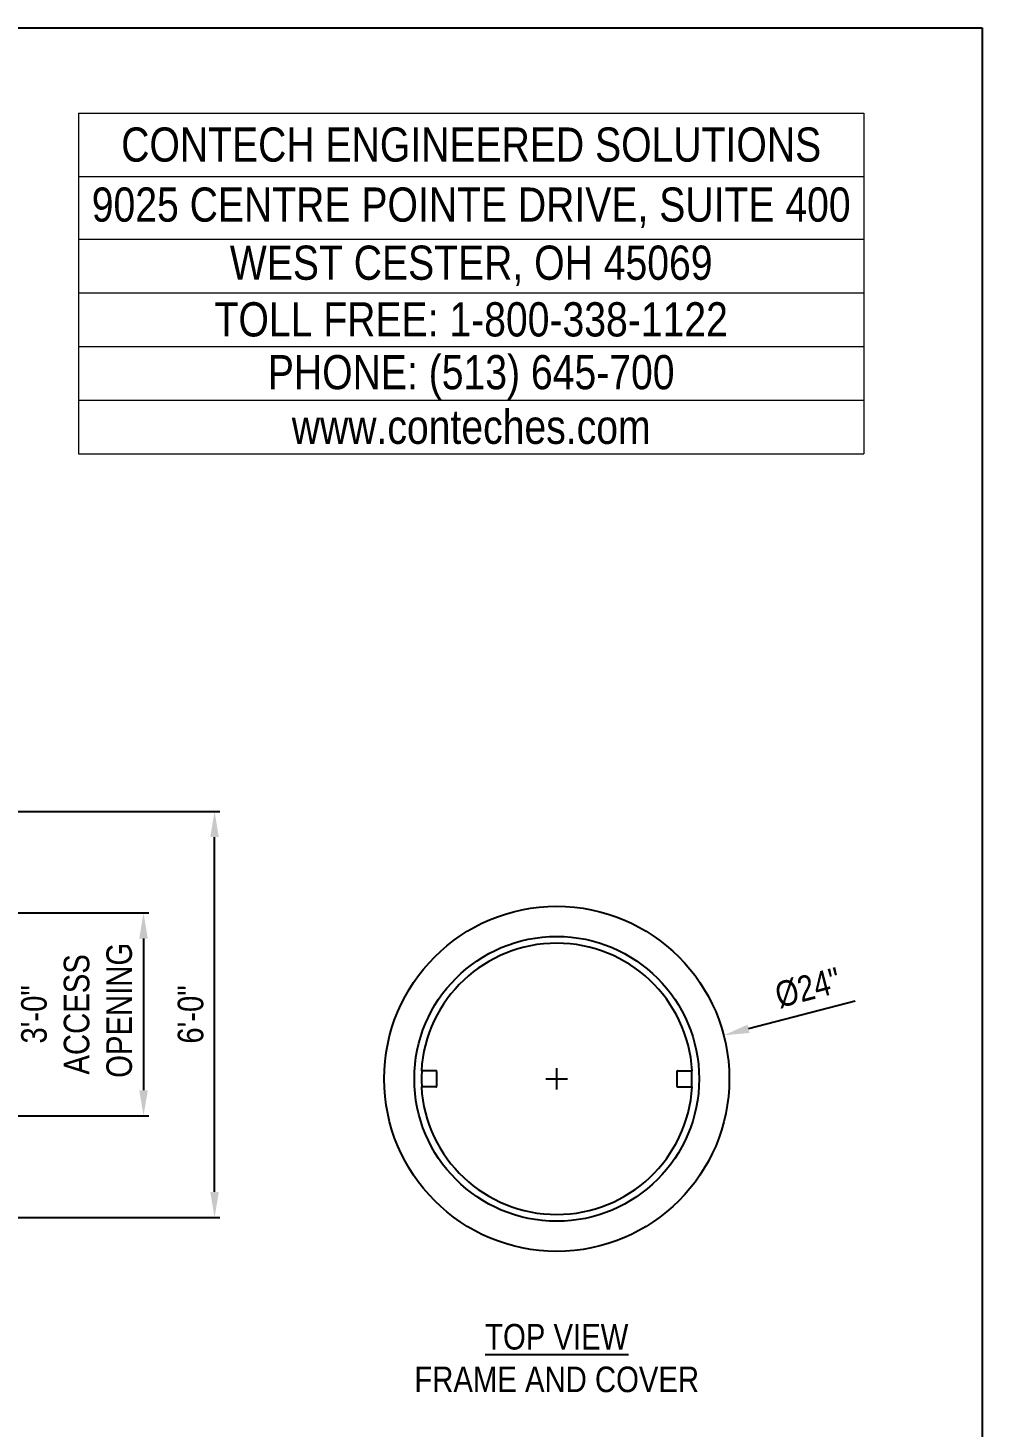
# Model space of a CAD drawing. Extents: x -7 to 216, y -5 to 280.
# Drawn here: x 127.2 to 216, y 149.7 to 280 of the extents above; entities that cross this region are included whole.
import ezdxf

# ---------------------------------------------------------------- set-up
doc = ezdxf.new("R2010")
doc.units = 0
doc.header["$LTSCALE"] = 10
doc.header["$MEASUREMENT"] = 0
doc.header["$PDMODE"] = 35
doc.layers.get('0').update_dxf_attribs({"linetype": 'CONTINUOUS'})
doc.layers.get('Defpoints').update_dxf_attribs({"linetype": 'CONTINUOUS'})
for name, color, linetype in [('2628-LOGO$0$CADdetails-2-FINELIGHT', 2, 'CONTINUOUS'), ('2628-LOGO$0$CADdetails-FRAME', 7, 'CONTINUOUS'), ('CADdetails-2-FINELIGHT', 2, 'CONTINUOUS'), ('CADdetails-7-VERYFINE', 7, 'CONTINUOUS'), ('CADdetails-9-EXTRAFINE', 9, 'CONTINUOUS')]:
    doc.layers.add(name, color=color, linetype=linetype)
doc.styles.add('2628-LOGO$0$CADdetails-NOTES', font='ARIALN.TTF', dxfattribs={"height": 2.38})
doc.styles.add('CADdetails-DIMENSIONS', font='ARIALN.TTF', dxfattribs={"height": 2.38})
doc.styles.add('CADdetails-NOTES', font='ARIALN.TTF', dxfattribs={"height": 2.38})
doc.dimstyles.new('CADdetails-LEADER', dxfattribs={"dimtxt": 2.38, "dimasz": 2.38, "dimexe": 0.5, "dimexo": 1.5, "dimgap": 1, "dimtad": 1, "dimzin": 0, "dimdsep": 46, "dimtxsty": 'CADdetails-DIMENSIONS', "dimcen": 1, "dimclrd": 256, "dimclre": 256, "dimclrt": 256, "dimadec": 0, "dimazin": 0, "dimtfac": 1, "dimtofl": 0, "dimtmove": 0, "dimatfit": 3, "dimfxl": 1, "dimtolj": 1, "dimtzin": 0, "dimarcsym": 0})

# ---------------------------------------------------------------- blocks, each defined once
blk = doc.blocks.new('*T46')
at = {"layer": 'Defpoints', "color": 8, "linetype": 'ByBlock', "lineweight": 0, "transparency": 16777216}
for p, q in [((0, 0), (73.1, 0)), ((0, 0), (0, -31.71)), ((73.1, 0), (73.1, -31.71)), ((0, -5.89), (73.1, -5.89)), ((0, -11.71), (73.1, -11.71)), ((0, -16.71), (73.1, -16.71)), ((0, -21.71), (73.1, -21.71)), ((0, -26.71), (73.1, -26.71)), ((0, -31.71), (73.1, -31.71))]:
    blk.add_line(p, q, dxfattribs=at)
at = {"layer": '2628-LOGO$0$CADdetails-2-FINELIGHT', "transparency": 16777216, "char_height": 3.18, "width": 72.9823, "style": '2628-LOGO$0$CADdetails-NOTES'}
for s, insert, attachment_point in [('CONTECH ENGINEERED SOLUTIONS', (36.55, -2.94), 5), ('9025 CENTRE POINTE DRIVE, SUITE 400 ', (36.55, -8.8), 5), ('WEST CESTER, OH 45069', (36.55, -14.21), 5), ('TOLL FREE: 1-800-338-1122', (36.55, -19.21), 5), ('PHONE: (513) 645-700', (36.55, -26.65), 8), ('www.conteches.com', (36.55, -29.21), 5)]:
    blk.add_mtext(s, dxfattribs=dict(at, insert=insert, attachment_point=attachment_point))
blk = doc.blocks.new('2628-LOGO')
at = {"layer": '2628-LOGO$0$CADdetails-FRAME'}
for p, q in [((0, 280), (216, 280)), ((216, 280), (216, 0))]:
    blk.add_line(p, q, dxfattribs=at)
blk.add_blockref('*T46', (131.9, 272.07))
blk = doc.blocks.new('*D35')
at = {"layer": 'CADdetails-7-VERYFINE', "lineweight": -2, "transparency": 16777216}
for p, q in [((117.22, 207.08), (145.06, 207.08)), ((144.56, 171.66), (144.56, 204.7)), ((117.22, 169.28), (145.06, 169.28))]:
    blk.add_line(p, q, dxfattribs=at)
at = {"layer": 'CADdetails-7-VERYFINE', "transparency": 16777216}
for points in [[(144.16, 204.7), (144.96, 204.7), (144.56, 207.08)], [(144.16, 171.66), (144.96, 171.66), (144.56, 169.28)]]:
    blk.add_solid(points, dxfattribs=at)
at = {"layer": 'Defpoints', "color": 0, "transparency": 16777216}
for p in [(115.72, 207.08), (144.56, 207.08), (115.72, 169.28)]:
    blk.add_point(p, dxfattribs=at)
at = {"layer": 'CADdetails-7-VERYFINE', "transparency": 16777216, "insert": (142.34, 188.18), "char_height": 2.38, "attachment_point": 5, "rotation": 90, "style": 'CADdetails-DIMENSIONS'}
blk.add_mtext('\\A1;6\'-0"', dxfattribs=at)
blk = doc.blocks.new('*D40')
at = {"layer": 'CADdetails-7-VERYFINE', "lineweight": -2, "transparency": 16777216}
for p, q in [((98.32, 197.63), (138.45, 197.63)), ((137.95, 195.25), (137.95, 181.13)), ((98.34, 178.75), (138.45, 178.75))]:
    blk.add_line(p, q, dxfattribs=at)
at = {"layer": 'CADdetails-7-VERYFINE', "transparency": 16777216}
for points in [[(137.55, 195.25), (138.35, 195.25), (137.95, 197.63)], [(137.55, 181.13), (138.35, 181.13), (137.95, 178.75)]]:
    blk.add_solid(points, dxfattribs=at)
at = {"layer": 'Defpoints', "color": 0, "transparency": 16777216}
for p in [(96.82, 197.63), (96.84, 178.75), (137.95, 178.75)]:
    blk.add_point(p, dxfattribs=at)
at = {"layer": 'CADdetails-7-VERYFINE', "transparency": 16777216, "insert": (131.73, 188.19), "char_height": 2.38, "attachment_point": 5, "rotation": 90, "style": 'CADdetails-DIMENSIONS'}
blk.add_mtext('\\A1;3\'-0"\\PACCESS\\P OPENING', dxfattribs=at)
blk = doc.blocks.new('*D42')
at = {"layer": 'CADdetails-7-VERYFINE', "lineweight": -2, "transparency": 16777216}
for p, q in [((204.18, 189.43), (194.26, 186.84)), ((176.41, 181.19), (176.41, 183.19)), ((175.41, 182.19), (177.41, 182.19))]:
    blk.add_line(p, q, dxfattribs=at)
at = {"layer": 'CADdetails-7-VERYFINE', "transparency": 16777216}
blk.add_solid([(194.16, 187.23), (194.36, 186.46), (191.96, 186.24)], dxfattribs=at)
at = {"layer": 'Defpoints', "color": 0, "transparency": 16777216}
for p in [(191.96, 186.24), (160.87, 178.14)]:
    blk.add_point(p, dxfattribs=at)
at = {"layer": 'CADdetails-7-VERYFINE', "transparency": 16777216, "insert": (199.8, 190.65), "char_height": 2.38, "attachment_point": 5, "rotation": 14.6136, "style": 'CADdetails-DIMENSIONS'}
blk.add_mtext('\\A1;%%C24"', dxfattribs=at)

msp = doc.modelspace()

# ---------------------------------------------------------------- linework, layer by layer
at = {"layer": 'CADdetails-9-EXTRAFINE'}
for p, q in [((165.163, 182.94), (163.812, 182.94)), ((165.227, 182.878), (165.227, 181.503)), ((187.602, 182.878), (187.602, 181.503)), ((187.664, 182.941), (189.017, 182.941)), ((165.163, 181.442), (163.812, 181.442)), ((187.664, 181.441), (189.017, 181.441))]:
    msp.add_line(p, q, dxfattribs=at)
for radius in [16.062, 13.256]:
    msp.add_circle((176.414, 182.191), radius, dxfattribs=at)
for centre, radius, start, end in [((176.414, 182.191), 12.625, 3.40567, 176.59751), ((176.477, 182.191), 12.646, 176.60313, 183.39683), ((165.164, 182.878), 0.0625, 0, 90), ((187.664, 182.878), 0.0625, 90, 180), ((176.34, 182.191), 12.658, 356.60317, 3.39687), ((176.414, 182.191), 12.625, 183.40245, 356.59437), ((165.164, 181.503), 0.0625, 270, 0), ((187.664, 181.503), 0.0625, 180, 270)]:
    msp.add_arc(centre, radius, start, end, dxfattribs=at)

# ---------------------------------------------------------------- block references
at = {"layer": 'CADdetails-7-VERYFINE'}
msp.add_blockref('2628-LOGO', (0, 0), dxfattribs=at)

# ---------------------------------------------------------------- texts
at = {"layer": 'CADdetails-2-FINELIGHT', "insert": (176.414, 159.376), "char_height": 2.38, "attachment_point": 2, "style": 'CADdetails-NOTES'}
msp.add_mtext_dynamic_manual_height_columns('{\\LTOP VIEW\\P}FRAME AND COVER', width=62.25396, gutter_width=3.516, heights=[0], dxfattribs=at)

# ---------------------------------------------------------------- dimensions: what is measured, and where the dimension line sits
at = {"layer": 'CADdetails-7-VERYFINE'}
dim = msp.add_linear_dim(base=(144.559, 207.079), p1=(115.716, 169.279), p2=(115.716, 207.079), angle=90, text='6\'-0"', dimstyle='CADdetails-LEADER', dxfattribs=at)
dim.commit()
dim.dimension.update_dxf_attribs({"geometry": '*D35', "text_midpoint": (142.344, 188.179)})
dim = msp.add_linear_dim(base=(137.951, 178.752), p1=(96.816, 197.629), p2=(96.839, 178.752), angle=270, text='3\'-0"\\PACCESS\\P OPENING', dimstyle='CADdetails-LEADER', dxfattribs=at)
dim.commit()
dim.dimension.update_dxf_attribs({"geometry": '*D40', "text_midpoint": (137.951, 188.191), "dimtype": 160})
dim = msp.add_diameter_dim_2p(p1=(160.872, 178.138), p2=(191.957, 186.243), text='%%C24"', dimstyle='CADdetails-LEADER', dxfattribs=at)
dim.commit()
dim.dimension.update_dxf_attribs({"geometry": '*D42', "text_midpoint": (199.798, 190.646)})

doc.saveas('drawing.dxf')
